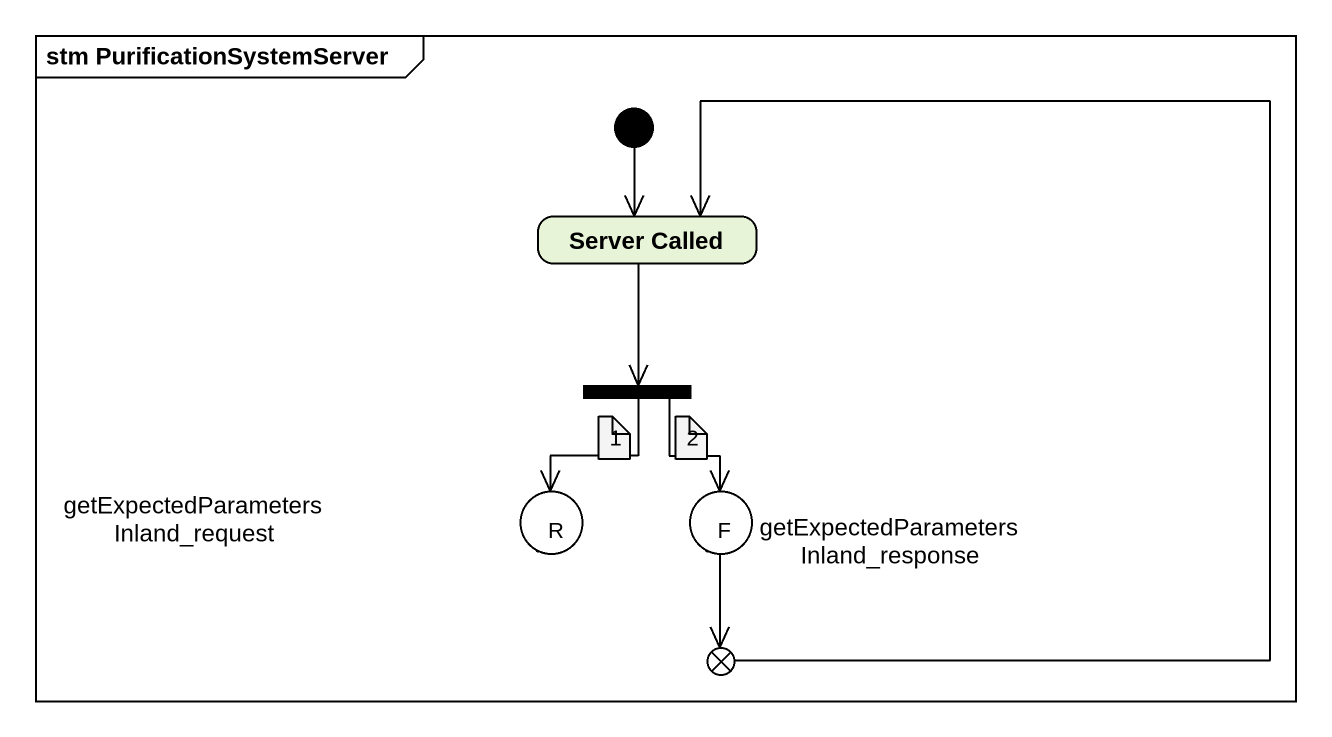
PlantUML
@startuml
mainframe stm PurificationSystemServer
hide empty description
state "Server Called" as Server_Called
state fork1 <<fork>>
state "getExpectedParametersInland_request" as getExpectedParametersInland <<choice>>
state "getExpectedParametersInland_response" as getExpectedParametersInland_2 <<choice>>
state exit1 <<choice>>
[*] --> Server_Called
Server_Called --> fork1
fork1 --> getExpectedParametersInland
fork1 --> getExpectedParametersInland_2
getExpectedParametersInland_2 --> exit1
exit1 -up-> Server_Called
note as N1
  1
end note
note as N2
  2
end note
note as N3
  R
end note
note as N4
  F
end note
@enduml
